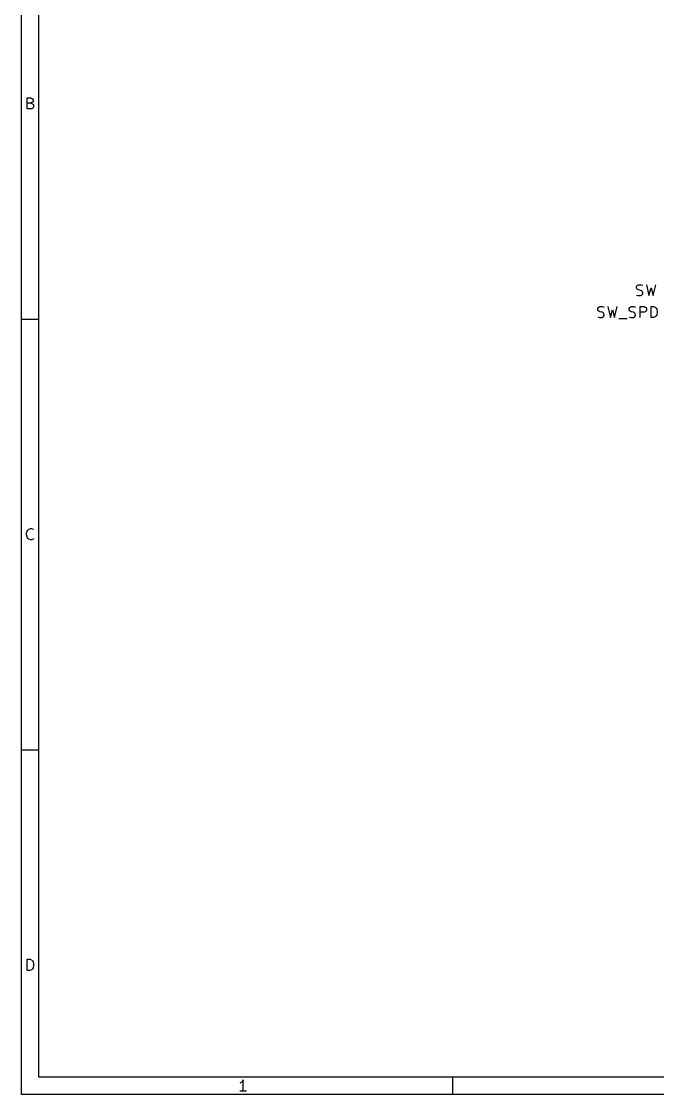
# Model space of a CAD drawing. Extents: x 0.4 to 11.3, y -7.9 to -0.4.
# Drawn here: x 0.394 to 3.299, y -7.874 to -2.97 of the extents above; entities that cross this region are included whole.
import ezdxf

# ---------------------------------------------------------------- set-up
doc = ezdxf.new("R2010")
doc.units = 0
doc.header["$MEASUREMENT"] = 0
doc.layers.add('CYAN2', color=4, linetype='CONTINUOUS')
doc.layers.add('RED2', color=1, linetype='CONTINUOUS')

msp = doc.modelspace()

# ---------------------------------------------------------------- linework, layer by layer
at = {"layer": 'CYAN2', "linetype": 'CONTINUOUS'}
for p, q in [((3.2028, -4.1823), (3.2051, -4.1776)), ((3.2028, -4.1871), (3.2028, -4.1823)), ((3.2051, -4.1918), (3.2028, -4.1871)), ((3.2051, -4.1776), (3.2075, -4.1752)), ((3.2075, -4.1942), (3.2051, -4.1918)), ((3.2075, -4.1752), (3.2123, -4.1728)), ((3.2123, -4.1966), (3.2075, -4.1942)), ((3.2123, -4.1728), (3.2242, -4.1728)), ((3.2218, -4.199), (3.2123, -4.1966)), ((3.2266, -4.2014), (3.2218, -4.199)), ((3.2242, -4.1728), (3.2313, -4.1752)), ((3.229, -4.2037), (3.2266, -4.2014)), ((3.2313, -4.2085), (3.229, -4.2037)), ((3.229, -4.218), (3.2313, -4.2133)), ((3.2313, -4.2133), (3.2313, -4.2085)), ((3.248, -4.1728), (3.2599, -4.2228)), ((3.2599, -4.2228), (3.2694, -4.1871)), ((3.2694, -4.1871), (3.279, -4.2228)), ((3.279, -4.2228), (3.2909, -4.1728)), ((3.2028, -4.2204), (3.2099, -4.2228)), ((3.2099, -4.2228), (3.2218, -4.2228)), ((3.2218, -4.2228), (3.2266, -4.2204)), ((3.2266, -4.2204), (3.229, -4.218)), ((3.0266, -4.2823), (3.029, -4.2776)), ((3.0266, -4.2871), (3.0266, -4.2823)), ((3.029, -4.2918), (3.0266, -4.2871)), ((3.029, -4.2776), (3.0313, -4.2752)), ((3.0313, -4.2942), (3.029, -4.2918)), ((3.0313, -4.2752), (3.0361, -4.2728)), ((3.0361, -4.2966), (3.0313, -4.2942)), ((3.0361, -4.2728), (3.048, -4.2728)), ((3.0456, -4.299), (3.0361, -4.2966)), ((3.0504, -4.3014), (3.0456, -4.299)), ((3.048, -4.2728), (3.0551, -4.2752)), ((3.0528, -4.3037), (3.0504, -4.3014)), ((3.0551, -4.3085), (3.0528, -4.3037)), ((3.0528, -4.318), (3.0551, -4.3133)), ((3.0551, -4.3133), (3.0551, -4.3085)), ((3.0718, -4.2728), (3.0837, -4.3228)), ((3.0837, -4.3228), (3.0932, -4.2871)), ((3.0932, -4.2871), (3.1028, -4.3228)), ((3.1028, -4.3228), (3.1147, -4.2728)), ((3.1694, -4.2823), (3.1718, -4.2776)), ((3.1694, -4.2871), (3.1694, -4.2823)), ((3.1718, -4.2918), (3.1694, -4.2871)), ((3.1718, -4.2776), (3.1742, -4.2752)), ((3.1742, -4.2942), (3.1718, -4.2918)), ((3.1742, -4.2752), (3.179, -4.2728)), ((3.179, -4.2966), (3.1742, -4.2942)), ((3.179, -4.2728), (3.1909, -4.2728)), ((3.1885, -4.299), (3.179, -4.2966)), ((3.1932, -4.3014), (3.1885, -4.299)), ((3.1909, -4.2728), (3.198, -4.2752)), ((3.1956, -4.3037), (3.1932, -4.3014)), ((3.198, -4.3085), (3.1956, -4.3037)), ((3.1956, -4.318), (3.198, -4.3133)), ((3.198, -4.3133), (3.198, -4.3085)), ((3.2194, -4.3228), (3.2194, -4.2728)), ((3.2194, -4.2728), (3.2385, -4.2728)), ((3.2385, -4.299), (3.2194, -4.299)), ((3.2385, -4.2728), (3.2432, -4.2752)), ((3.2432, -4.2966), (3.2385, -4.299)), ((3.2432, -4.2752), (3.2456, -4.2776)), ((3.2456, -4.2942), (3.2432, -4.2966)), ((3.2456, -4.2776), (3.248, -4.2823)), ((3.248, -4.2895), (3.2456, -4.2942)), ((3.248, -4.2823), (3.248, -4.2895)), ((3.2694, -4.3228), (3.2694, -4.2728)), ((3.2694, -4.2728), (3.2813, -4.2728)), ((3.2813, -4.2728), (3.2885, -4.2752)), ((3.2885, -4.2752), (3.2932, -4.2799)), ((3.2932, -4.3157), (3.2885, -4.3204)), ((3.2932, -4.2799), (3.2956, -4.2847)), ((3.2956, -4.3109), (3.2932, -4.3157)), ((3.2956, -4.2847), (3.298, -4.2942)), ((3.298, -4.3014), (3.2956, -4.3109)), ((3.298, -4.2942), (3.298, -4.3014)), ((3.0266, -4.3204), (3.0337, -4.3228)), ((3.0337, -4.3228), (3.0456, -4.3228)), ((3.0456, -4.3228), (3.0504, -4.3204)), ((3.0504, -4.3204), (3.0528, -4.318)), ((3.1218, -4.3276), (3.1599, -4.3276)), ((3.1694, -4.3204), (3.1766, -4.3228)), ((3.1766, -4.3228), (3.1885, -4.3228)), ((3.1885, -4.3228), (3.1932, -4.3204)), ((3.1932, -4.3204), (3.1956, -4.318)), ((3.2813, -4.3228), (3.2694, -4.3228)), ((3.2885, -4.3204), (3.2813, -4.3228))]:
    msp.add_line(p, q, dxfattribs=at)
at = {"layer": 'RED2', "linetype": 'CONTINUOUS'}
for p, q in [((0.3937, -7.8743), (0.3937, -0.3937)), ((0.4724, -7.7956), (0.4724, -0.4724)), ((0.4197, -3.3698), (0.4197, -3.3186)), ((0.4197, -3.3186), (0.4367, -3.3186)), ((0.4367, -3.3186), (0.4416, -3.3211)), ((0.4416, -3.3211), (0.444, -3.3235)), ((0.444, -3.3235), (0.4465, -3.3284)), ((0.4465, -3.3333), (0.444, -3.3381)), ((0.4465, -3.3284), (0.4465, -3.3333)), ((0.4367, -3.343), (0.4197, -3.343)), ((0.4392, -3.3698), (0.4197, -3.3698)), ((0.4416, -3.3406), (0.4367, -3.343)), ((0.4367, -3.343), (0.444, -3.3455)), ((0.444, -3.3674), (0.4392, -3.3698)), ((0.444, -3.3381), (0.4416, -3.3406)), ((0.444, -3.3455), (0.4465, -3.3479)), ((0.4465, -3.365), (0.444, -3.3674)), ((0.4465, -3.3479), (0.4489, -3.3528)), ((0.4489, -3.3601), (0.4465, -3.365)), ((0.4489, -3.3528), (0.4489, -3.3601)), ((0.3937, -4.3307), (0.4724, -4.3307)), ((0.4197, -5.2993), (0.4221, -5.2945)), ((0.4221, -5.2945), (0.427, -5.2896)), ((0.427, -5.2896), (0.4343, -5.2872)), ((0.4343, -5.2872), (0.4392, -5.2872)), ((0.4392, -5.2872), (0.4465, -5.2896)), ((0.4465, -5.2896), (0.4489, -5.292)), ((0.4172, -5.3091), (0.4197, -5.2993)), ((0.4172, -5.3164), (0.4172, -5.3091)), ((0.4197, -5.3261), (0.4172, -5.3164)), ((0.4221, -5.331), (0.4197, -5.3261)), ((0.427, -5.3359), (0.4221, -5.331)), ((0.4343, -5.3383), (0.427, -5.3359)), ((0.4392, -5.3383), (0.4343, -5.3383)), ((0.4465, -5.3359), (0.4392, -5.3383)), ((0.4489, -5.3335), (0.4465, -5.3359)), ((0.3937, -6.2992), (0.4724, -6.2992)), ((0.4197, -7.3068), (0.4197, -7.2557)), ((0.4197, -7.2557), (0.4319, -7.2557)), ((0.4319, -7.2557), (0.4392, -7.2581)), ((0.4392, -7.2581), (0.444, -7.263)), ((0.4319, -7.3068), (0.4197, -7.3068)), ((0.4392, -7.3044), (0.4319, -7.3068)), ((0.444, -7.2995), (0.4392, -7.3044)), ((0.444, -7.263), (0.4465, -7.2678)), ((0.4465, -7.2946), (0.444, -7.2995)), ((0.4465, -7.2678), (0.4489, -7.2776)), ((0.4489, -7.2849), (0.4465, -7.2946)), ((0.4489, -7.2776), (0.4489, -7.2849)), ((11.2206, -7.7956), (0.4724, -7.7956)), ((2.3622, -7.7956), (2.3622, -7.8743)), ((1.3965, -7.8193), (1.3916, -7.8217)), ((1.4013, -7.8144), (1.3965, -7.8193)), ((1.4062, -7.8071), (1.4013, -7.8144)), ((1.4062, -7.8583), (1.4062, -7.8071)), ((11.2993, -7.8743), (0.3937, -7.8743)), ((1.4208, -7.8583), (1.3916, -7.8583))]:
    msp.add_line(p, q, dxfattribs=at)

doc.saveas('drawing.dxf')
